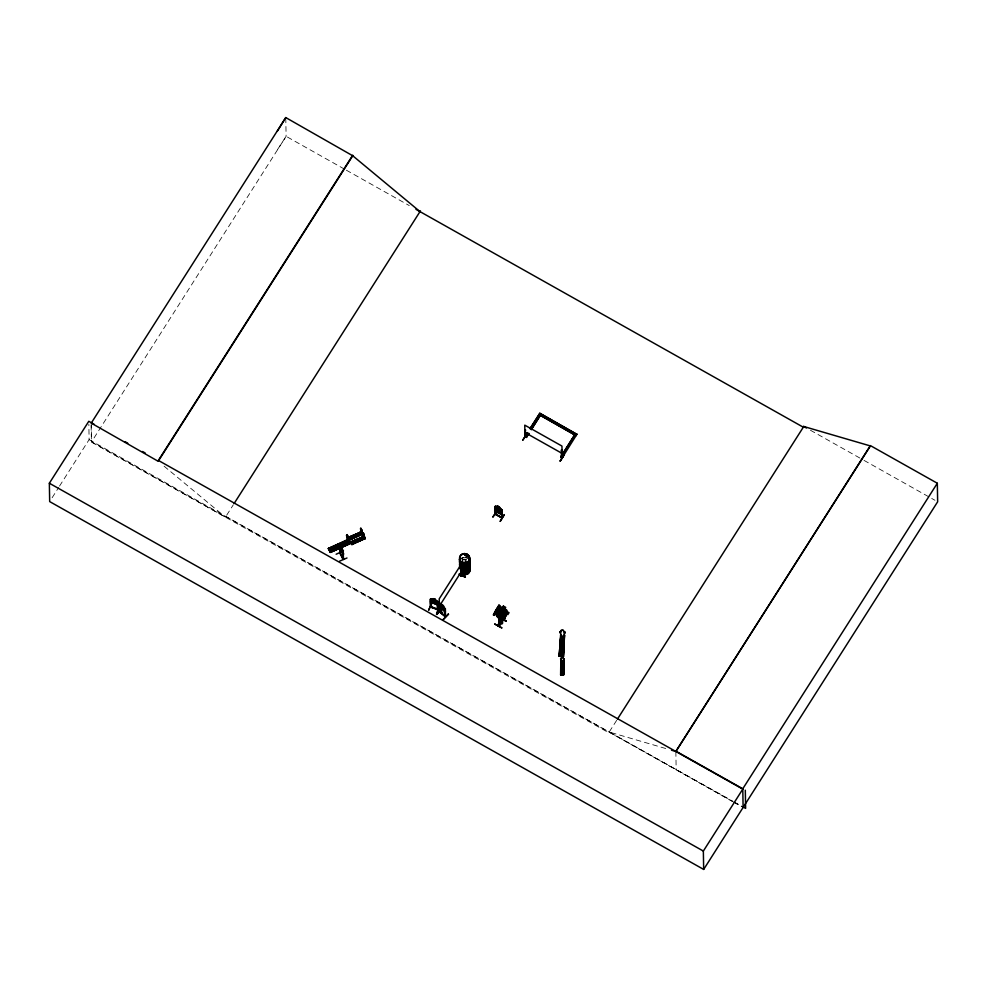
<?xml version="1.0" encoding="UTF-8"?>
<svg xmlns="http://www.w3.org/2000/svg" width="987" height="987" viewBox="0 0 987 987"><rect width="100%" height="100%" fill="white"/><g stroke="black" fill="none" stroke-linecap="round" stroke-linejoin="round"><path stroke-width="0.74" stroke-dasharray="4.93 3.7" d="M465.926 561.023L466.197 561.221A5.071 4.775 -1 0 0 464.84 561.048A5.145 4.836 -1 0 1 466.172 561.282L466.209 560.863M52.138 497.719L58.714 487.393M59.528 486.097L89.114 439.634L88.855 424.348M616.653 720.35L608.757 732.736L91.557 441.843L286.107 136.317L285.811 119.624M91.112 425.409L91.409 442.09L225.443 517.139L233.339 504.752M277.544 149.543L286.107 136.317L345.018 169.443M462.212 557.951L461.102 558.716A5.145 4.836 -1 0 1 463.446 557.495L462.175 557.951L463.446 557.482A5.071 4.775 -1 0 0 461.163 558.642M466.148 559.456L462.212 559.888A5.083 4.775 -1 0 1 466.123 559.432M463.471 559.419L464.815 559.271M464.84 561.085L466.172 561.27M665.707 748.504L609.226 732.021L732.539 801.062M466.098 557.519L467.344 558.025A5.071 4.775 -1 0 0 466.086 557.482A5.145 4.836 -1 0 1 467.332 558.037M733.884 801.814L741.928 806.317M810.463 430.258L862.675 459.621M864.007 460.374L934.973 500.286M346.351 170.196L409.284 205.592M225.9 516.423L732.391 801.296M733.736 802.049L741.768 806.564M89.114 439.634L732.403 801.444M733.736 802.197L741.768 806.724M164.089 466.185L225.443 517.139M675.848 751.465L676.169 769.823M91.236 423.102L91.557 441.843M461.176 558.987A5.071 4.775 -1 0 1 467.307 558.309M461.114 558.815A5.145 4.836 -1 0 1 463.446 557.606M466.111 557.63A5.145 4.836 -1 0 1 467.332 558.136M462.274 559.839A5.046 4.75 -1 0 1 466.111 559.419M466.123 559.715A5.058 4.762 -1 0 0 462.274 560.135A5.046 4.75 -1 0 1 466.111 559.715"/><path stroke-width="1.48" d="M561.233 660.587L560.813 674.75L561.023 660.587L563.737 660.624L563.7 674.824L560.579 674.787M563.885 659.156L563.269 661.746L561.467 661.722L560.764 659.119M562.059 657.342L561.652 657.416M561.776 660.982L561.517 674.8L560.789 674.639L561.541 660.945L561.467 674.8L560.616 674.787L560.826 660.969L563.528 660.994M560.752 658.613L561.393 657.626M561.961 660.439L561.973 660.846M562.997 660.982L563.947 661.006L563.195 660.957L563.318 674.812M563.589 658.526L563.083 657.502M563.121 674.812L563.219 660.92M563.663 674.824L563.528 660.611M563.602 659.279L564.058 658.699M563.182 674.812L563.737 660.624M343.365 559.321L339.997 552.634L339.898 544.627L340.034 553.436L339.861 545.293L340.108 552.671M342.723 558.926L342.686 550.24L340.922 545.712L342.131 547.945M525.479 429.95C525.997 428.099 523.196 445.297 527.502 432.565M525.726 436.957L525.084 436.377L527.502 432.799M525.824 436.834L525.01 437.044L524.763 425.138L561.936 446.05L562.22 457.894L561.443 457.499L562.146 457.647M496.066 506.208C492.007 511.537 498.571 521.42 495.906 507.047L495.129 506.923L495.906 507.047M502.297 517.644L495.178 514.005L502.297 517.916L501.371 517.447M497.67 615.937L496.745 615.728L497.547 615.814M502.951 619.873L503.148 615.209L503.678 620.329L504.554 618.627L503.777 618.454M504.468 618.553L503.74 619.959M439.536 611.644L445.433 616.937L445.384 608.658L439.56 603.612M440.103 612.076L439.573 604.291L440.116 612.347L439.437 611.508M348.917 539.901C349.114 544.738 350.077 537.496 346.388 540.851L348.263 539.297L348.263 543.01L347.103 540.703L346.647 535.62M330.99 550.721L348.411 542.936L348.596 539.877M363.487 533.042L363.068 534.078L349.595 540.012L348.374 537.446L361.847 531.648L361.723 533.696L360.748 529.476L361.624 533.733L362.044 531.771M364.363 536.373L350.595 542.023L364.166 536.249L363.944 538.334L362.932 533.091M560.924 635.233L559.098 656.096L560.863 635.443M560.567 632.827L560.567 632.988A2.714 0.913 3.5 0 1 561.097 631.581L561.11 631.421A2.714 0.913 3.5 0 0 560.567 632.827L561.184 636.553L563.885 636.701L564.391 633.025A2.714 0.913 3.5 0 0 563.811 631.557L563.799 631.717A2.714 0.913 3.5 0 1 564.391 633.185L564.391 633.025M560.912 634.851L559.617 656.121L560.591 634.826M563.38 630.385C558.334 630.693 564.49 628.916 563.799 631.717M561.072 635.443L560.406 656.17M559.826 656.121L561.356 635.406M560.184 656.084L561.443 635.406M560.628 653.209L561.628 636.948M562.405 654.763L563.466 637.034M562.874 656.281L563.873 635.455L562.923 654.788M562.664 656.195L563.552 635.554M559.037 656.084L563.725 656.306L564.342 635.023L563.108 656.281L564.441 635.603M563.096 656.269L564.65 635.036M499.545 617.899C501.026 618.331 498.719 624.586 499.521 621.465C501.914 622.303 499.2 616.887 499.286 616.974M500.014 617.294L499.212 616.937L499.101 622.131M499.99 621.921L499.891 617.22M501.174 623.426L501.593 622.76M462.854 561.899L462.335 562.331L462.57 561.751M466.049 555.212L466.962 555.792M466.962 556.088L467.307 555.422M561.948 668.421L561.714 669.248M562.824 669.124L562.553 668.433M561.048 647.127L561.85 648.323L562.8 647.435M346.449 535.361L346.955 536.62M347.165 534.584L348.14 536.879M348.436 539.951L348.312 536.965L348.719 539.655M362.069 531.66L348.497 537.878L362.315 532.178L361.563 532.758M362.957 533.264L363.216 532.721M364.388 536.262L350.767 542.381M338.196 547.119L337.751 545.762L336.592 546.354M357.294 540.95L356.344 540.333M503.802 617.665L504.838 618.368L503.802 617.665L502.839 619.059L503.913 619.626L504.875 618.22M445.618 616.468L440.301 611.952M501.075 623.266L502.161 623.167L502.001 618.442C498.608 616.912 504.443 630.594 501.964 618.516L501.47 618.244M442.719 612.631L435.76 608.72M494.808 624.031L501.803 627.781M501.778 627.954L494.783 624.068M503.987 620.058L507.059 611.089L506.652 609.954L501.297 607.005L500.236 607.227L498.645 611.965M503.333 606.117L502.741 607.881L501.445 607.93L500.347 611.224L501.026 613.26L503.173 614.445L504.801 613.667L505.899 610.373L504.949 609.152L505.677 607.326L503.37 606.067L502.778 607.819M497.954 613.655L500.273 607.178L500.865 607.585L497.337 616.789L497.67 616.122L503.74 619.318M498.077 613.495L500.236 607.227M497.793 616.567L498.238 615.493L504.554 618.627M503.284 619.009C491.131 637.553 506.763 615.913 506.43 610.731C504.246 620.823 507.639 615.246 506.294 610.891M506.43 610.731L502.926 619.478M439.462 609.707L439.425 610.731L439.425 609.695M461.065 575.717L461.509 575.162M461.213 568.894L461.348 568.167L461.299 576.297L461.78 575.372M461.422 572.411L461.348 576.235L461.509 563.836L439.215 598.862L439.511 611.94L445.606 616.628M560.567 658.65L561.048 659.353M435.501 600.318L435.477 599.417L431.393 598.85L437.969 601.589L437.981 609.88L437.895 601.564M430.579 601.256L431.492 602.477L437.241 604.698L438.018 604.007M431.307 599.677L430.517 599.664L431.307 599.677L431.368 607.326L430.838 606.487M431.43 602.477L437.266 604.612L437.932 603.97M432.997 599.454L431.887 599.269L431.911 600.96L433.157 602.156L436.686 602.773L435.403 599.417L433.059 598.615M431.763 603.143L428.666 610.237L431.738 603.143M431.467 598.813C428.469 597.061 431.048 609.756 430.776 606.474M437.315 601.971L437.994 602.23L437.315 601.971L437.253 609.3M437.944 601.663L435.378 600.392M437.895 609.596L437.266 609.571M437.019 613.408L439.721 606.043M436.612 613.272L439.733 606.154M439.141 610.41L439.425 602.588L439.82 610.176M498.719 607.795A6.477 0.716 -62.9 0 0 494.882 614.309C494.956 615.876 492.55 615.222 493.845 614.062A7.563 0.839 -62.9 0 1 498.053 606.771L498.941 605.13L499.755 605.549L498.114 609.115L497.3 608.695L497.904 607.375L498.719 607.795L498.114 609.115M494.253 615.37L494.66 614.482A7.563 0.839 -62.9 0 1 498.867 607.19L499.755 605.549M561.726 668.631L561.936 669.457L562.763 669.211M493.426 614.95L494.068 613.889A6.477 0.716 -62.9 0 1 497.904 607.375M343.427 559.111L342.921 551.437M561.048 647.201L562.393 646.756M353.914 535.793L354.074 536.632M354.074 536.57L354.752 535.645M356.986 541.271L357.319 540.605M495.314 507.713L501.433 510.859L502.26 513.931L501.519 514.511L496.116 511.55L495.351 510.143L496.153 511.476M497.608 508.663L497.584 507.762M502.173 511.587L501.396 510.871M501.519 514.511L502.26 513.931M496.967 616.122L496.88 611.755L503.74 615.629M497.645 611.952L496.831 611.829M501.408 613.963L502.556 614.889L502.556 616.567L499.262 615.469L498.102 612.446L499.262 612.779L499.175 611.804L499.212 612.853M501.433 613.149L499.126 611.878M497.3 608.695L498.941 605.13M522.9 440.079L527.046 433.342L522.839 440.017M525.738 436.76L525.602 437.352M561.393 450.158L562.158 450.282L561.393 450.158L561.517 457.536M671.505 750.206L675.848 751.465L870.386 445.593L937.329 483.248L937.65 501.791L703.669 869.424L49.671 501.593L49.35 483.235L88.793 421.289L94.172 424.311M285.774 117.576L91.236 423.102L158.191 461.287L352.729 155.761L285.774 117.576L277.236 131.345M158.179 460.756L352.717 155.23M234.166 503.456L420.45 210.897M529.957 428.703L539.79 413.269L576.963 434.403L539.79 413.269M530.784 427.642L539.79 413.491M525.232 436.686L526.404 437.426L528.859 433.33M531.314 429.468L540.333 415.305L531.314 429.69M526.404 437.426L528.859 433.552M496.029 506.171L502.087 509.897M495.227 508.527L496.029 509.872L501.396 512.882M497.51 506.997C496.634 504.925 500.557 507.244 499.804 508.28M496.288 511.71L492.772 517.176L496.646 511.772M440.165 604.895L461.645 571.177M501.47 510.18C502.938 519.668 500.878 522.419 502.013 509.86M502.087 512.389L501.347 512.821L502.062 512.265M500.199 521.321L504.332 514.609L500.236 521.346M560.863 456.808L574.792 434.687L560.863 456.808L562.331 457.561L576.963 434.169M497.843 616.357L496.954 611.706L497.522 616.801M496.954 611.706C492.784 616.863 507.577 625.77 503.703 615.53M501.359 618.269L501.766 619.12M503.777 615.555L503 615.432M497.547 625.524L502.001 618.442M497.88 625.684L502.112 619.022M502.124 619.17L497.892 625.573M503.271 619.811L499.064 626.35M500.187 618.084L506.22 620.983L502.716 619.034M803.208 427.161L803.665 426.433L806.441 428M617.48 719.042L803.763 426.495L870.386 445.939L675.848 751.465M743.112 807.477L742.779 788.773L937.329 483.248M703.669 869.424L703.349 851.065L742.792 789.119L158.648 460.571M803.763 426.495L803.307 427.211L415.971 209.355M500.865 607.585L500.101 607.4M498.238 615.493L503.888 618.22M353.914 535.842L354.752 535.694M356.467 540.197L356.184 541.012L356.986 541.221M439.536 606.104L444.841 611.558L445.495 611.126L444.792 611.484M441.436 604.155L441.522 605.142L440.609 604.537L440.634 606.215L444.434 609.497L443.459 605.784L441.436 604.155L441.51 604.994M440.227 607.585L444.841 611.558M443.484 606.684L443.397 605.759M441.979 608.572L436.464 614.21L442.201 608.757M442.25 608.671L436.797 614.494M444.829 616.53C444.656 598.011 445.927 618.738 444.866 616.493M443.101 619.922L448.271 613.865M438.055 609.608L437.426 608.979M502.988 618.467L503.789 617.961M503.752 618.035L503.037 618.528L497.633 615.555L496.893 614.161M466.246 555.126L466.863 554.916M467.085 555.915L465.876 555.582M499.656 622.415L499.447 616.875M348.164 541.493L349.028 540.457M342.119 549.105L342.144 550.783L341.058 546.983C348.942 566.6 335.716 538.976 340.256 548.76M430.665 606.462L437.364 609.09M437.981 609.83L430.702 607.067M346.992 534.732L347.979 536.373M360.625 529.106L360.539 528.489L360.65 529.525M361.933 531.5L361.6 529.451M361.563 530.414L361.661 529.711M360.366 532.301L361.624 531.265L362.809 533.93M348.658 538.199L348.275 537.422L361.711 531.697M348.571 537.977L361.785 532.598M361.661 532.659L361.402 532.4M362.377 532.486L361.847 531.648M348.263 539.297L328.252 548.538L348.275 539.778L350.003 543.232L330.114 552.14L329.658 551.289L349.867 542.48L350.003 543.232M349.608 540.037L349.213 539.272L362.698 533.387L362.871 534.103M349.361 539.568L362.784 533.56M348.411 540.16L328.363 548.698M329.917 548.612L348.51 540.37L328.856 549.734L348.855 540.617L328.844 549.722M349.534 539.815L362.797 533.881L362.488 533.338L349.299 539.371M364.252 536.101L363.956 534.201M349.225 542.011L349.386 541.135M362.685 536.903L363.944 535.867L365.104 538.483L351.532 543.874L351.927 544.651L350.693 542.122M329.917 551.819L337.887 548.266M340.49 547.008L350.003 542.751M330.151 552.214L349.929 543.146M350.817 542.468L364.462 537.101L363.697 537.014L363.981 534.312M350.965 542.776L364.203 537.088M364.339 536.743L364.043 536.434M364.697 537.088L364.166 536.249M351.532 543.862L365.104 538.495M351.915 544.614L365.116 538.483L351.754 544.306M341.008 545.675L340.984 546.712L339.898 544.627M340.17 545.91L339.614 545.404M342.834 550.425L340.207 545.145M343.476 550.894L336.148 554.238M339.59 561.159L346.992 557.988M466.197 554.805L467.344 555.262M525.109 436.439L526.392 437.192M502.038 518.113L495.252 514.264M337.838 547.329L337.147 547.366M561.406 658.292L560.579 659.069M439.634 611.311L440.313 611.841M445.026 616.221L444.89 608.88M498.324 510.378C493.784 509.687 504.69 515.165 499.274 510.896M559.321 656.047L563.417 656.182M562.059 657.441L562.935 657.539M561.467 661.611L563.269 661.635M563.54 672.406L560.826 672.369M563.528 673.331L560.813 673.294M560.789 674.701L563.503 674.738M561.196 636.393L563.898 636.541M559.814 648.508L563.873 648.718M559.691 650.371L563.75 650.495M360.798 528.168L360.798 528.872M495.338 507.849L496.103 507.96M508.33 613.42C511.069 612.594 505.282 610.842 508.182 613.667C508.502 616.381 504.813 612.051 507.824 613.297M339.947 552.288L343.427 559.444L343.242 551.375M563.219 658.317L563.873 658.65M497.633 508.811L496.486 508.478L500.902 510.896L500.878 509.218L499.73 508.268M525.491 437.056L525.022 436.747M503.173 619.614L503.148 615.209M430.566 606.98L438.105 609.534M439.56 603.748L440.214 604.007M498.978 606.006L499.792 606.425M498.324 606.462L499.151 606.869M493.71 614.654L494.524 615.074M497.547 507.836L499.841 509.095M496.214 511.476L501.507 514.375M459.523 573.854L465.37 577.074L459.263 574.187M459.3 574.052L465.161 577.259M743.26 807.07L745.629 808.39L745.308 790.192M574.829 434.934L538.976 414.54L576.149 435.674M524.899 432.479L562.072 453.391M560.85 456.574L562.282 457.314M497.534 506.245L499.669 507.441M501.322 510.415L501.951 510.76M502.531 619.207L505.986 621.354M675.836 751.132L742.779 788.773M125.065 441.682L127.755 443.2M142.523 451.503L145.212 453.021M49.35 483.235L703.349 851.065M497.917 616.394L504.036 619.824M497.127 616.258L503.913 620.021M560.234 460.929L564.354 454.328M342.711 551.918L341.107 549.389L340.503 545.848L341.058 546.687M499.78 509.983L500.94 510.921L500.964 512.598L497.682 511.513L496.523 510.156L496.449 506.726L497.596 507.071L497.571 506.171M352.729 155.761L419.993 211.613M448.604 614.296L442.867 619.713M501.285 509.243L501.976 509.934M361.847 532.042L361.538 531.475L362.266 532.116M364.808 537.927L351.631 544.034M348.473 540.284L348.164 539.679M329.695 551.375L349.558 542.406L350.163 543.603L330.238 552.461L350.151 543.59M466.234 555.767L466.098 555.607A5.145 4.836 -1 0 1 467.295 556.113M562.578 646.83L562.8 647.521M342.982 559.21L339.701 552.843M360.971 528.341L361.55 529.748M363.29 532.943L363.672 533.708M362.266 533.066L361.958 531.154M364.302 537.051L364.585 537.681M364.043 538.297L363.068 534.078M360.28 531.87L361.341 533.992M362.599 536.472L363.66 538.594M356.825 539.371L357.985 541.678M354.321 537.681L353.161 535.373M355.48 539.975L356.64 542.282M351.964 535.904L353.124 538.149M348.682 540.16L349.213 541.209M347.251 540.642L348.411 542.936M346.252 540.679L347.856 543.763M339.331 548.007L337.591 544.565M337.307 548.92L335.568 545.466M333.495 550.623L331.755 547.168M332.15 551.215L330.411 547.773M328.387 548.575L330.127 552.128M364.808 537.94L365.19 538.705M350.903 542.603L350.595 542.023M564.219 637.503L560.789 637.331M563.996 646.522L559.937 646.411M563.503 662.277L561.221 662.24M561.085 630.422L561.097 631.581M501.519 618.17C502.297 634.974 501.186 608.411 501.137 623.488M499.336 507.306L497.954 506.528M498.928 617.393L499.064 622.192M495.314 506.084L495.388 510.254M461.052 576.161L461.052 573.003A5.083 4.775 -1 0 0 469.269 567.476A5.046 4.75 -1 0 1 462.224 573.953M443.077 605.623L441.892 604.612M439.82 611.36L439.425 602.588M434.996 599.405L433.515 598.85M355.665 537.014L354.506 534.769M355.443 542.751L354.284 540.506M354.099 543.356L352.939 541.11M351.779 538.754L350.619 536.509M335.518 549.623L333.779 546.255M501.482 613.075L501.433 614.037L501.396 613.063M469.121 560.085A5.071 4.775 -1 0 1 464.606 567.18A5.071 4.775 -1 0 1 460.349 559.962M469.183 559.937A5.145 4.836 -1 0 1 464.606 567.13A5.145 4.836 -1 0 1 460.287 559.814M461.077 567.451A5.083 4.775 -1 0 0 469.17 561.788A5.046 4.75 -1 0 1 462.126 568.179M469.146 557.902A5.145 4.836 -1 0 1 464.569 565.095A5.145 4.836 -1 0 1 460.25 557.778M469.096 558.062A5.071 4.775 -1 0 1 464.569 565.156A5.071 4.775 -1 0 1 460.312 557.939M469.146 557.803A5.145 4.836 -1 0 1 464.569 564.996A5.145 4.836 -1 0 1 460.25 557.68M464.741 555.323A5.145 4.836 -1 0 1 467.295 556.002A5.071 4.775 -1 0 0 464.741 555.274M469.084 557.717A5.071 4.775 -1 0 1 464.569 564.811A5.071 4.775 -1 0 1 460.3 557.593M469.232 565.859A5.071 4.775 -1 0 1 462.187 572.275M459.72 568.105A5.071 4.775 -1 0 1 460.448 565.736M469.281 565.711A5.145 4.836 -1 0 1 461.102 571.436M459.658 567.994A5.145 4.836 -1 0 1 460.386 565.588M461.176 573.2A5.083 4.775 -1 0 0 469.269 567.55A5.046 4.75 -1 0 1 462.224 573.842M459.942 568.574A5.083 4.775 -1 0 1 460.473 567.426A5.083 4.775 -1 0 0 459.942 568.5M462.126 568.376A5.058 4.762 -1 0 0 469.146 561.973A5.046 4.75 -1 0 1 462.126 568.376M459.967 568.463A5.046 4.75 -1 0 1 460.497 567.328A5.046 4.75 -1 0 0 459.967 568.586M469.257 563.676A5.145 4.836 -1 0 1 461.065 569.413M460.263 568.389A5.145 4.836 -1 0 1 460.349 563.552M469.22 565.514A5.071 4.775 -1 0 1 461.139 571.165M459.72 567.772A5.071 4.775 -1 0 1 460.435 565.391M469.195 563.836A5.071 4.775 -1 0 1 462.15 570.252M460.324 568.475A5.071 4.775 -1 0 1 460.411 563.713M469.183 563.491A5.071 4.775 -1 0 1 461.114 569.141M460.324 568.142A5.071 4.775 -1 0 1 460.411 563.367M500.36 612.014L502.926 611.471L504.345 614.284L503.543 611.36L505.652 610.139L503.222 610.706L501.803 608.017L502.58 610.842L500.36 612.014M502.605 608.56L501.495 611.854L503.654 613.038L504.752 609.744L502.605 608.56M503.678 606.721L504.863 608.066L503.678 606.721M564.379 454.328L560.221 461.065L564.379 454.328M504.295 617.072L505.591 615.703L504.221 617.035M563.614 668.285L560.9 668.248L563.614 668.285M563.589 669.692L560.875 669.655L563.589 669.692M563.565 670.938L560.85 670.901L563.565 671M563.626 652.592L559.567 652.382L563.626 652.678M563.54 653.986L559.481 653.776L563.54 654.085M435.415 600.627L433.12 599.738L433.145 601.428L435.452 602.304L435.415 600.627M499.385 509.021L498.003 508.268L499.385 509.021M499.792 510.291L497.645 509.107L499.755 510.254M499.817 511.969L497.67 510.797L497.596 507.367L499.73 508.576L499.817 511.969M501.014 613.001L499.632 612.236L501.014 613.001M501.408 614.259L499.262 613.075L499.262 614.741L501.408 615.925L501.408 614.259M443.422 606.956L441.584 605.376L441.608 607.067L443.447 608.646L443.422 606.956M350.878 539.149L349.719 536.854L350.878 539.21M353.198 543.751L352.038 541.456L353.198 543.812M460.374 561.677A5.083 4.775 -1 0 0 460.287 566.452A5.046 4.75 -1 0 1 460.398 561.665M462.015 562.454A5.083 4.775 -1 0 0 469.701 558.42A5.083 4.775 -1 0 0 462.163 554.176A5.083 4.775 -1 0 0 462.015 562.454A5.046 4.75 -1 0 0 469.676 558.42A5.046 4.75 -1 0 0 462.175 554.2A5.046 4.75 -1 0 0 462.027 562.43M462.027 562.602A5.046 4.75 -1 0 0 469.676 558.593A5.046 4.75 -1 0 0 462.175 554.373A5.046 4.75 -1 0 0 462.027 562.602M464.606 566.834A5.071 4.775 -1 0 0 469.121 559.74A5.145 4.836 -1 0 1 464.606 567.019A5.145 4.836 -1 0 1 460.287 559.703A5.071 4.775 -1 0 0 464.606 566.834M460.386 561.85A5.058 4.762 -1 0 0 460.3 566.612A5.046 4.75 -1 0 1 460.398 561.862"/></g></svg>
